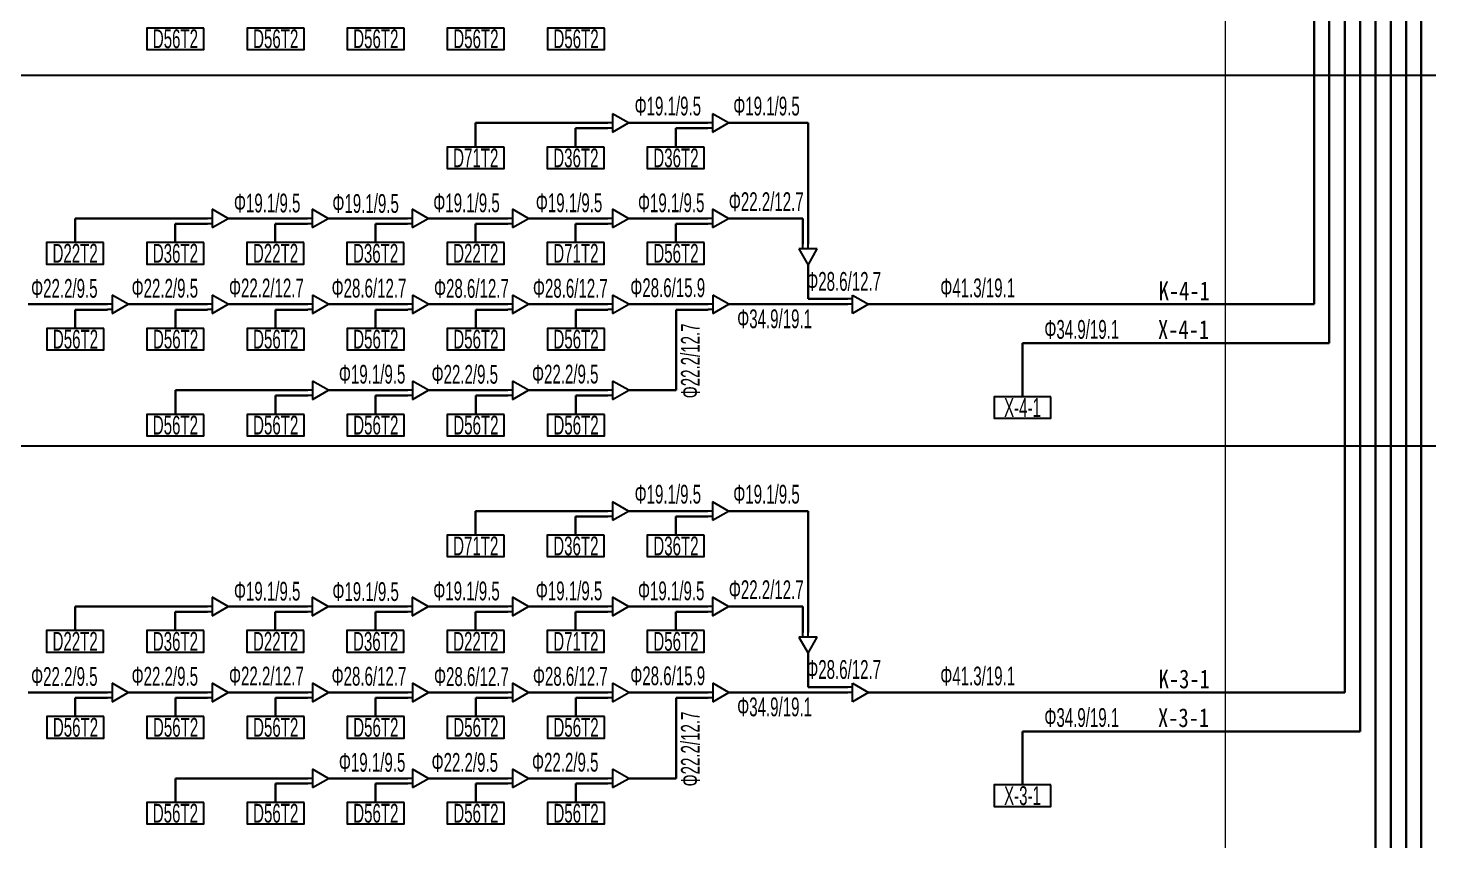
# Model space of a CAD drawing. Extents: x 89829915 to 90681759, y 101112474 to 101187995.
# Drawn here: x 90559757 to 90585879, y 101144343 to 101159494 of the extents above; entities that cross this region are included whole.
import ezdxf
from ezdxf.enums import TextEntityAlignment as Align

# ---------------------------------------------------------------- set-up
doc = ezdxf.new("R2010")
doc.units = 0
doc.header["$LTSCALE"] = 1000
doc.layers.add('ACS_COM', color=7, linetype='CONTINUOUS')
doc.layers.add('ACS_DLJ_BZ', color=3, linetype='CONTINUOUS', lineweight=0)
doc.layers.add('ACS_DLJ_QYG', color=130, linetype='CONTINUOUS', lineweight=30)
doc.styles.add('-黑体', font='simhei.ttf', dxfattribs={"width": 0.8})
doc.styles.add('wz', font='xcsg.shx', dxfattribs={"width": 0.7, "bigfont": '12hztxt.shx'})

# ---------------------------------------------------------------- blocks, each defined once
blk = doc.blocks.new('A$C00525EC6')
at = {"layer": 'ACS_COM', "color": 3}
for p, q in [((0, 66), (-58, 66)), ((0, 0), (-58, 0)), ((0, -115), (0, 115)), ((0, 115), (199, 0)), ((199, 0), (0, -115))]:
    blk.add_line(p, q, dxfattribs=at)

msp = doc.modelspace()

# ---------------------------------------------------------------- linework, layer by layer
at = {"layer": 'ACS_COM'}
for p, q in [((90550248, 101158617), (90620047, 101158617)), ((90550248, 101151710), (90620047, 101151710))]:
    msp.add_line(p, q, dxfattribs=at)
at = {"layer": 'ACS_COM', "color": 2}
for points, elevation in [([(90563036, 101159494), (90561974, 101159494), (90561974, 101159094), (90563036, 101159094)], 1), ([(90563036, 101159494), (90561974, 101159494), (90561974, 101159094), (90563036, 101159094)], 1), ([(90564903, 101159494), (90563840, 101159494), (90563840, 101159094), (90564903, 101159094)], 1), ([(90564903, 101159494), (90563840, 101159494), (90563840, 101159094), (90564903, 101159094)], 1), ([(90566770, 101159494), (90565707, 101159494), (90565707, 101159094), (90566770, 101159094)], 1), ([(90566770, 101159494), (90565707, 101159494), (90565707, 101159094), (90566770, 101159094)], 1), ([(90568636, 101159494), (90567574, 101159494), (90567574, 101159094), (90568636, 101159094)], 1), ([(90568636, 101159494), (90567574, 101159494), (90567574, 101159094), (90568636, 101159094)], 1), ([(90570503, 101159494), (90569440, 101159494), (90569440, 101159094), (90570503, 101159094)], 1), ([(90570503, 101159494), (90569440, 101159494), (90569440, 101159094), (90570503, 101159094)], 1), ([(90568633, 101157275), (90567570, 101157275), (90567570, 101156875), (90568633, 101156875)], 1), ([(90568633, 101157275), (90567570, 101157275), (90567570, 101156875), (90568633, 101156875)], 1), ([(90570500, 101157275), (90569437, 101157275), (90569437, 101156875), (90570500, 101156875)], 1), ([(90570500, 101157275), (90569437, 101157275), (90569437, 101156875), (90570500, 101156875)], 1), ([(90572366, 101157275), (90571304, 101157275), (90571304, 101156875), (90572366, 101156875)], 1), ([(90572366, 101157275), (90571304, 101157275), (90571304, 101156875), (90572366, 101156875)], 1), ([(90561166, 101155496), (90560104, 101155496), (90560104, 101155096), (90561166, 101155096)], 1), ([(90561166, 101155496), (90560104, 101155496), (90560104, 101155096), (90561166, 101155096)], 1), ([(90563033, 101155496), (90561970, 101155496), (90561970, 101155096), (90563033, 101155096)], 1), ([(90563033, 101155496), (90561970, 101155496), (90561970, 101155096), (90563033, 101155096)], 1), ([(90564900, 101155496), (90563837, 101155496), (90563837, 101155096), (90564900, 101155096)], 1), ([(90564900, 101155496), (90563837, 101155496), (90563837, 101155096), (90564900, 101155096)], 1), ([(90566766, 101155496), (90565704, 101155496), (90565704, 101155096), (90566766, 101155096)], 1), ([(90566766, 101155496), (90565704, 101155496), (90565704, 101155096), (90566766, 101155096)], 1), ([(90568633, 101155496), (90567570, 101155496), (90567570, 101155096), (90568633, 101155096)], 1), ([(90568633, 101155496), (90567570, 101155496), (90567570, 101155096), (90568633, 101155096)], 1), ([(90570500, 101155496), (90569437, 101155496), (90569437, 101155096), (90570500, 101155096)], 1), ([(90570500, 101155496), (90569437, 101155496), (90569437, 101155096), (90570500, 101155096)], 1), ([(90572366, 101155496), (90571304, 101155496), (90571304, 101155096), (90572366, 101155096)], 1), ([(90572366, 101155496), (90571304, 101155496), (90571304, 101155096), (90572366, 101155096)], 1), ([(90572366, 101155496), (90571304, 101155496), (90571304, 101155096), (90572366, 101155096)], 1), ([(90572366, 101155496), (90571304, 101155496), (90571304, 101155096), (90572366, 101155096)], 1), ([(90561170, 101153895), (90560107, 101153895), (90560107, 101153495), (90561170, 101153495)], 1), ([(90561170, 101153895), (90560107, 101153895), (90560107, 101153495), (90561170, 101153495)], 1), ([(90563036, 101153895), (90561974, 101153895), (90561974, 101153495), (90563036, 101153495)], 1), ([(90563036, 101153895), (90561974, 101153895), (90561974, 101153495), (90563036, 101153495)], 1), ([(90564903, 101153895), (90563840, 101153895), (90563840, 101153495), (90564903, 101153495)], 1), ([(90564903, 101153895), (90563840, 101153895), (90563840, 101153495), (90564903, 101153495)], 1), ([(90566770, 101153895), (90565707, 101153895), (90565707, 101153495), (90566770, 101153495)], 1), ([(90566770, 101153895), (90565707, 101153895), (90565707, 101153495), (90566770, 101153495)], 1), ([(90568636, 101153895), (90567574, 101153895), (90567574, 101153495), (90568636, 101153495)], 1), ([(90568636, 101153895), (90567574, 101153895), (90567574, 101153495), (90568636, 101153495)], 1), ([(90568636, 101153895), (90567574, 101153895), (90567574, 101153495), (90568636, 101153495)], 1), ([(90568636, 101153895), (90567574, 101153895), (90567574, 101153495), (90568636, 101153495)], 1), ([(90570503, 101153895), (90569440, 101153895), (90569440, 101153495), (90570503, 101153495)], 1), ([(90570503, 101153895), (90569440, 101153895), (90569440, 101153495), (90570503, 101153495)], 1), ([(90578831, 101152621), (90577769, 101152621), (90577769, 101152222), (90578831, 101152222)], 94), ([(90563036, 101152293), (90561974, 101152293), (90561974, 101151893), (90563036, 101151893)], 1), ([(90563036, 101152293), (90561974, 101152293), (90561974, 101151893), (90563036, 101151893)], 1), ([(90564903, 101152293), (90563840, 101152293), (90563840, 101151893), (90564903, 101151893)], 1), ([(90564903, 101152293), (90563840, 101152293), (90563840, 101151893), (90564903, 101151893)], 1), ([(90566770, 101152293), (90565707, 101152293), (90565707, 101151893), (90566770, 101151893)], 1), ([(90566770, 101152293), (90565707, 101152293), (90565707, 101151893), (90566770, 101151893)], 1), ([(90568636, 101152293), (90567574, 101152293), (90567574, 101151893), (90568636, 101151893)], 1), ([(90568636, 101152293), (90567574, 101152293), (90567574, 101151893), (90568636, 101151893)], 1), ([(90570503, 101152293), (90569440, 101152293), (90569440, 101151893), (90570503, 101151893)], 1), ([(90570503, 101152293), (90569440, 101152293), (90569440, 101151893), (90570503, 101151893)], 1), ([(90568633, 101150042), (90567570, 101150042), (90567570, 101149642), (90568633, 101149642)], 1), ([(90568633, 101150042), (90567570, 101150042), (90567570, 101149642), (90568633, 101149642)], 1), ([(90570500, 101150042), (90569437, 101150042), (90569437, 101149642), (90570500, 101149642)], 1), ([(90570500, 101150042), (90569437, 101150042), (90569437, 101149642), (90570500, 101149642)], 1), ([(90572366, 101150042), (90571304, 101150042), (90571304, 101149642), (90572366, 101149642)], 1), ([(90572366, 101150042), (90571304, 101150042), (90571304, 101149642), (90572366, 101149642)], 1), ([(90561166, 101148263), (90560104, 101148263), (90560104, 101147863), (90561166, 101147863)], 1), ([(90561166, 101148263), (90560104, 101148263), (90560104, 101147863), (90561166, 101147863)], 1), ([(90563033, 101148263), (90561970, 101148263), (90561970, 101147863), (90563033, 101147863)], 1), ([(90563033, 101148263), (90561970, 101148263), (90561970, 101147863), (90563033, 101147863)], 1), ([(90564900, 101148263), (90563837, 101148263), (90563837, 101147863), (90564900, 101147863)], 1), ([(90564900, 101148263), (90563837, 101148263), (90563837, 101147863), (90564900, 101147863)], 1), ([(90566766, 101148263), (90565704, 101148263), (90565704, 101147863), (90566766, 101147863)], 1), ([(90566766, 101148263), (90565704, 101148263), (90565704, 101147863), (90566766, 101147863)], 1), ([(90568633, 101148263), (90567570, 101148263), (90567570, 101147863), (90568633, 101147863)], 1), ([(90568633, 101148263), (90567570, 101148263), (90567570, 101147863), (90568633, 101147863)], 1), ([(90570500, 101148263), (90569437, 101148263), (90569437, 101147863), (90570500, 101147863)], 1), ([(90570500, 101148263), (90569437, 101148263), (90569437, 101147863), (90570500, 101147863)], 1), ([(90572366, 101148263), (90571304, 101148263), (90571304, 101147863), (90572366, 101147863)], 1), ([(90572366, 101148263), (90571304, 101148263), (90571304, 101147863), (90572366, 101147863)], 1), ([(90572366, 101148263), (90571304, 101148263), (90571304, 101147863), (90572366, 101147863)], 1), ([(90572366, 101148263), (90571304, 101148263), (90571304, 101147863), (90572366, 101147863)], 1), ([(90561170, 101146661), (90560107, 101146661), (90560107, 101146261), (90561170, 101146261)], 1), ([(90561170, 101146661), (90560107, 101146661), (90560107, 101146261), (90561170, 101146261)], 1), ([(90563036, 101146661), (90561974, 101146661), (90561974, 101146261), (90563036, 101146261)], 1), ([(90563036, 101146661), (90561974, 101146661), (90561974, 101146261), (90563036, 101146261)], 1), ([(90564903, 101146661), (90563840, 101146661), (90563840, 101146261), (90564903, 101146261)], 1), ([(90564903, 101146661), (90563840, 101146661), (90563840, 101146261), (90564903, 101146261)], 1), ([(90566770, 101146661), (90565707, 101146661), (90565707, 101146261), (90566770, 101146261)], 1), ([(90566770, 101146661), (90565707, 101146661), (90565707, 101146261), (90566770, 101146261)], 1), ([(90568636, 101146661), (90567574, 101146661), (90567574, 101146261), (90568636, 101146261)], 1), ([(90568636, 101146661), (90567574, 101146661), (90567574, 101146261), (90568636, 101146261)], 1), ([(90568636, 101146661), (90567574, 101146661), (90567574, 101146261), (90568636, 101146261)], 1), ([(90568636, 101146661), (90567574, 101146661), (90567574, 101146261), (90568636, 101146261)], 1), ([(90570503, 101146661), (90569440, 101146661), (90569440, 101146261), (90570503, 101146261)], 1), ([(90570503, 101146661), (90569440, 101146661), (90569440, 101146261), (90570503, 101146261)], 1), ([(90578831, 101145388), (90577769, 101145388), (90577769, 101144988), (90578831, 101144988)], -306), ([(90563036, 101145060), (90561974, 101145060), (90561974, 101144660), (90563036, 101144660)], 1), ([(90563036, 101145060), (90561974, 101145060), (90561974, 101144660), (90563036, 101144660)], 1), ([(90564903, 101145060), (90563840, 101145060), (90563840, 101144660), (90564903, 101144660)], 1), ([(90564903, 101145060), (90563840, 101145060), (90563840, 101144660), (90564903, 101144660)], 1), ([(90566770, 101145060), (90565707, 101145060), (90565707, 101144660), (90566770, 101144660)], 1), ([(90566770, 101145060), (90565707, 101145060), (90565707, 101144660), (90566770, 101144660)], 1), ([(90568636, 101145060), (90567574, 101145060), (90567574, 101144660), (90568636, 101144660)], 1), ([(90568636, 101145060), (90567574, 101145060), (90567574, 101144660), (90568636, 101144660)], 1), ([(90570503, 101145060), (90569440, 101145060), (90569440, 101144660), (90570503, 101144660)], 1), ([(90570503, 101145060), (90569440, 101145060), (90569440, 101144660), (90570503, 101144660)], 1)]:
    msp.add_lwpolyline(points, close=True, dxfattribs=dict(at, elevation=elevation))
at = {"layer": 'ACS_DLJ_BZ'}
msp.add_line((90582083, 101124861, 400), (90582083, 101174222, 400), dxfattribs=at)
at = {"layer": 'ACS_DLJ_QYG'}
for p, q in [((90583737, 101154345, 171), (90583737, 101174197, 171)), ((90584018, 101153620, -44), (90584023, 101174197, 152)), ((90584308, 101147111, 133), (90584308, 101174197, 133)), ((90584594, 101146386, 114), (90584594, 101174197, 114)), ((90584880, 101137783, 95), (90584880, 101174197, 95)), ((90585165, 101136114, 76), (90585165, 101174197, 76)), ((90585451, 101132201), (90585451, 101174197, 57)), ((90585736, 101128493), (90585736, 101174197, 38)), ((90568701, 101157725, 1), (90568102, 101157725, 1)), ((90568102, 101157725, 1), (90568102, 101157275, 1)), ((90568701, 101157725, 1), (90568102, 101157725, 1)), ((90568102, 101157725, 1), (90568102, 101157275, 1)), ((90570568, 101157725, 1), (90568701, 101157725, 1)), ((90570568, 101157725, 1), (90568701, 101157725, 1)), ((90572434, 101157725, 1), (90570953, 101157725, 1)), ((90572434, 101157725, 1), (90570953, 101157725, 1)), ((90574301, 101157725, 1), (90572820, 101157725, 1)), ((90574301, 101157725, 1), (90572820, 101157725, 1)), ((90574301, 101157725, 1), (90574301, 101155464, 1)), ((90574301, 101157725, 1), (90574301, 101155464, 1)), ((90569968, 101157626, 1), (90569968, 101157275, 1)), ((90570568, 101157626, 1), (90569968, 101157626, 1)), ((90569968, 101157626, 1), (90569968, 101157275, 1)), ((90570568, 101157626, 1), (90569968, 101157626, 1)), ((90572434, 101157626, 1), (90571835, 101157626, 1)), ((90571835, 101157626, 1), (90571835, 101157275, 1)), ((90572434, 101157626, 1), (90571835, 101157626, 1)), ((90571835, 101157626, 1), (90571835, 101157275, 1)), ((90560635, 101155946, 1), (90560635, 101155496, 1)), ((90563101, 101155946, 1), (90560635, 101155946, 1)), ((90560635, 101155946, 1), (90560635, 101155496, 1)), ((90563101, 101155946, 1), (90560635, 101155946, 1)), ((90564968, 101155946, 1), (90563487, 101155946, 1)), ((90564968, 101155946, 1), (90563487, 101155946, 1)), ((90566834, 101155946, 1), (90565353, 101155946, 1)), ((90566834, 101155946, 1), (90565353, 101155946, 1)), ((90568701, 101155946, 1), (90567220, 101155946, 1)), ((90568701, 101155946, 1), (90567220, 101155946, 1)), ((90570568, 101155946, 1), (90569087, 101155946, 1)), ((90570568, 101155946, 1), (90569087, 101155946, 1)), ((90572434, 101155946, 1), (90570953, 101155946, 1)), ((90572434, 101155946, 1), (90570953, 101155946, 1)), ((90574202, 101155946, 1), (90572820, 101155946, 1)), ((90574202, 101155946, 1), (90572820, 101155946, 1)), ((90574202, 101155946, 1), (90574202, 101155464, 1)), ((90574202, 101155946, 1), (90574202, 101155464, 1)), ((90563101, 101155847, 1), (90562502, 101155847, 1)), ((90562502, 101155847, 1), (90562502, 101155496, 1)), ((90563101, 101155847, 1), (90562502, 101155847, 1)), ((90562502, 101155847, 1), (90562502, 101155496, 1)), ((90564968, 101155847, 1), (90564368, 101155847, 1)), ((90564368, 101155847, 1), (90564368, 101155496, 1)), ((90564968, 101155847, 1), (90564368, 101155847, 1)), ((90564368, 101155847, 1), (90564368, 101155496, 1)), ((90566834, 101155847, 1), (90566235, 101155847, 1)), ((90566235, 101155847, 1), (90566235, 101155496, 1)), ((90566834, 101155847, 1), (90566235, 101155847, 1)), ((90566235, 101155847, 1), (90566235, 101155496, 1)), ((90568701, 101155847, 1), (90568102, 101155847, 1)), ((90568102, 101155847, 1), (90568102, 101155496, 1)), ((90568701, 101155847, 1), (90568102, 101155847, 1)), ((90568102, 101155847, 1), (90568102, 101155496, 1)), ((90570568, 101155847, 1), (90569968, 101155847, 1)), ((90569968, 101155847, 1), (90569968, 101155496, 1)), ((90570568, 101155847, 1), (90569968, 101155847, 1)), ((90569968, 101155847, 1), (90569968, 101155496, 1)), ((90572434, 101155847, 1), (90571835, 101155847, 1)), ((90571835, 101155847, 1), (90571835, 101155496, 1)), ((90572434, 101155847, 1), (90571835, 101155847, 1)), ((90571835, 101155847, 1), (90571835, 101155496, 1)), ((90572434, 101155847, 1), (90571835, 101155847, 1)), ((90571835, 101155847, 1), (90571835, 101155496, 1)), ((90572434, 101155847, 1), (90571835, 101155847, 1)), ((90571835, 101155847, 1), (90571835, 101155496, 1)), ((90574301, 101155078, 1), (90574301, 101154444, 1)), ((90574301, 101155078, 1), (90574301, 101154444, 1)), ((90561238, 101154345, 1), (90559757, 101154345, 1)), ((90561238, 101154345, 1), (90559757, 101154345, 1)), ((90563104, 101154345, 1), (90561623, 101154345, 1)), ((90563104, 101154345, 1), (90561623, 101154345, 1)), ((90564971, 101154345, 1), (90563490, 101154345, 1)), ((90564971, 101154345, 1), (90563490, 101154345, 1)), ((90566838, 101154345, 1), (90565357, 101154345, 1)), ((90566838, 101154345, 1), (90565357, 101154345, 1)), ((90568704, 101154345, 1), (90567223, 101154345, 1)), ((90568704, 101154345, 1), (90567223, 101154345, 1)), ((90570571, 101154345, 1), (90569090, 101154345, 1)), ((90570571, 101154345, 1), (90569090, 101154345, 1)), ((90572438, 101154345, 1), (90570957, 101154345, 1)), ((90572438, 101154345, 1), (90570957, 101154345, 1)), ((90574304, 101154345, 1), (90572823, 101154345, 1)), ((90574304, 101154345, 1), (90572823, 101154345, 1)), ((90575043, 101154345, 1), (90573559, 101154345, 1)), ((90575043, 101154345, 1), (90573559, 101154345, 1)), ((90575043, 101154444, 1), (90574301, 101154444, 1)), ((90575043, 101154444, 1), (90574301, 101154444, 1)), ((90580934, 101154345, 1), (90575429, 101154345, 1)), ((90583737, 101154345, 171), (90577523, 101154345, 1)), ((90561238, 101154245, 1), (90560638, 101154245, 1)), ((90560638, 101154245, 1), (90560638, 101153895, 1)), ((90561238, 101154245, 1), (90560638, 101154245, 1)), ((90560638, 101154245, 1), (90560638, 101153895, 1)), ((90563104, 101154245, 1), (90562505, 101154245, 1)), ((90562505, 101154245, 1), (90562505, 101153895, 1)), ((90563104, 101154245, 1), (90562505, 101154245, 1)), ((90562505, 101154245, 1), (90562505, 101153895, 1)), ((90564971, 101154245, 1), (90564372, 101154245, 1)), ((90564372, 101154245, 1), (90564372, 101153895, 1)), ((90564971, 101154245, 1), (90564372, 101154245, 1)), ((90564372, 101154245, 1), (90564372, 101153895, 1)), ((90566838, 101154245, 1), (90566238, 101154245, 1)), ((90566238, 101154245, 1), (90566238, 101153895, 1)), ((90566838, 101154245, 1), (90566238, 101154245, 1)), ((90566238, 101154245, 1), (90566238, 101153895, 1)), ((90568704, 101154245, 1), (90568105, 101154245, 1)), ((90568105, 101154245, 1), (90568105, 101153895, 1)), ((90568704, 101154245, 1), (90568105, 101154245, 1)), ((90568105, 101154245, 1), (90568105, 101153895, 1)), ((90568704, 101154245, 1), (90568105, 101154245, 1)), ((90568105, 101154245, 1), (90568105, 101153895, 1)), ((90568704, 101154245, 1), (90568105, 101154245, 1)), ((90568105, 101154245, 1), (90568105, 101153895, 1)), ((90570571, 101154245, 1), (90569972, 101154245, 1)), ((90569972, 101154245, 1), (90569972, 101153895, 1)), ((90570571, 101154245, 1), (90569972, 101154245, 1)), ((90569972, 101154245, 1), (90569972, 101153895, 1)), ((90572438, 101154245, 1), (90571843, 101154245, 1)), ((90571843, 101154245, 1), (90571843, 101152743, 1)), ((90572438, 101154245, 1), (90571843, 101154245, 1)), ((90571843, 101154245, 1), (90571843, 101152743, 1)), ((90578300, 101153620, 94), (90578300, 101152621, 94)), ((90578300, 101153620, 94), (90584018, 101153620, -44)), ((90562505, 101152744, 1), (90562505, 101152293, 1)), ((90564971, 101152743, 1), (90562505, 101152744, 1)), ((90562505, 101152744, 1), (90562505, 101152293, 1)), ((90564971, 101152743, 1), (90562505, 101152744, 1)), ((90566838, 101152743, 1), (90565357, 101152743, 1)), ((90566838, 101152743, 1), (90565357, 101152743, 1)), ((90568704, 101152743, 1), (90567223, 101152743, 1)), ((90568704, 101152743, 1), (90567223, 101152743, 1)), ((90570571, 101152743, 1), (90569090, 101152743, 1)), ((90570571, 101152743, 1), (90569090, 101152743, 1)), ((90571843, 101152743, 1), (90570957, 101152743, 1)), ((90571843, 101152743, 1), (90570957, 101152743, 1)), ((90571843, 101152743, 1), (90570957, 101152743, 1)), ((90571843, 101152743, 1), (90570957, 101152743, 1)), ((90564971, 101152644, 1), (90564372, 101152644, 1)), ((90564372, 101152644, 1), (90564372, 101152293, 1)), ((90564971, 101152644, 1), (90564372, 101152644, 1)), ((90564372, 101152644, 1), (90564372, 101152293, 1)), ((90566838, 101152644, 1), (90566238, 101152644, 1)), ((90566238, 101152644, 1), (90566238, 101152293, 1)), ((90566838, 101152644, 1), (90566238, 101152644, 1)), ((90566238, 101152644, 1), (90566238, 101152293, 1)), ((90568704, 101152644, 1), (90568105, 101152644, 1)), ((90568105, 101152644, 1), (90568105, 101152293, 1)), ((90568704, 101152644, 1), (90568105, 101152644, 1)), ((90568105, 101152644, 1), (90568105, 101152293, 1)), ((90570571, 101152644, 1), (90569972, 101152644, 1)), ((90569972, 101152644, 1), (90569972, 101152293, 1)), ((90570571, 101152644, 1), (90569972, 101152644, 1)), ((90569972, 101152644, 1), (90569972, 101152293, 1)), ((90568701, 101150492, 1), (90568102, 101150492, 1)), ((90568102, 101150492, 1), (90568102, 101150042, 1)), ((90568701, 101150492, 1), (90568102, 101150492, 1)), ((90568102, 101150492, 1), (90568102, 101150042, 1)), ((90570568, 101150492, 1), (90568701, 101150492, 1)), ((90570568, 101150492, 1), (90568701, 101150492, 1)), ((90569968, 101150393, 1), (90569968, 101150042, 1)), ((90570568, 101150393, 1), (90569968, 101150393, 1)), ((90569968, 101150393, 1), (90569968, 101150042, 1)), ((90570568, 101150393, 1), (90569968, 101150393, 1)), ((90572434, 101150492, 1), (90570953, 101150492, 1)), ((90572434, 101150492, 1), (90570953, 101150492, 1)), ((90572434, 101150393, 1), (90571835, 101150393, 1)), ((90571835, 101150393, 1), (90571835, 101150042, 1)), ((90572434, 101150393, 1), (90571835, 101150393, 1)), ((90571835, 101150393, 1), (90571835, 101150042, 1)), ((90574301, 101150492, 1), (90572820, 101150492, 1)), ((90574301, 101150492, 1), (90572820, 101150492, 1)), ((90574301, 101150492, 1), (90574301, 101148230, 1)), ((90574301, 101150492, 1), (90574301, 101148230, 1)), ((90560635, 101148713, 1), (90560635, 101148263, 1)), ((90563101, 101148713, 1), (90560635, 101148713, 1)), ((90560635, 101148713, 1), (90560635, 101148263, 1)), ((90563101, 101148713, 1), (90560635, 101148713, 1)), ((90563101, 101148614, 1), (90562502, 101148614, 1)), ((90562502, 101148614, 1), (90562502, 101148263, 1)), ((90563101, 101148614, 1), (90562502, 101148614, 1)), ((90562502, 101148614, 1), (90562502, 101148263, 1)), ((90564968, 101148713, 1), (90563487, 101148713, 1)), ((90564968, 101148713, 1), (90563487, 101148713, 1)), ((90564968, 101148614, 1), (90564368, 101148614, 1)), ((90564368, 101148614, 1), (90564368, 101148263, 1)), ((90564968, 101148614, 1), (90564368, 101148614, 1)), ((90564368, 101148614, 1), (90564368, 101148263, 1)), ((90566834, 101148713, 1), (90565353, 101148713, 1)), ((90566834, 101148713, 1), (90565353, 101148713, 1)), ((90566834, 101148614, 1), (90566235, 101148614, 1)), ((90566235, 101148614, 1), (90566235, 101148263, 1)), ((90566834, 101148614, 1), (90566235, 101148614, 1)), ((90566235, 101148614, 1), (90566235, 101148263, 1)), ((90568701, 101148713, 1), (90567220, 101148713, 1)), ((90568701, 101148713, 1), (90567220, 101148713, 1)), ((90568701, 101148614, 1), (90568102, 101148614, 1)), ((90568102, 101148614, 1), (90568102, 101148263, 1)), ((90568701, 101148614, 1), (90568102, 101148614, 1)), ((90568102, 101148614, 1), (90568102, 101148263, 1)), ((90570568, 101148713, 1), (90569087, 101148713, 1)), ((90570568, 101148713, 1), (90569087, 101148713, 1)), ((90570568, 101148614, 1), (90569968, 101148614, 1)), ((90569968, 101148614, 1), (90569968, 101148263, 1)), ((90570568, 101148614, 1), (90569968, 101148614, 1)), ((90569968, 101148614, 1), (90569968, 101148263, 1)), ((90572434, 101148713, 1), (90570953, 101148713, 1)), ((90572434, 101148713, 1), (90570953, 101148713, 1)), ((90572434, 101148614, 1), (90571835, 101148614, 1)), ((90571835, 101148614, 1), (90571835, 101148263, 1)), ((90572434, 101148614, 1), (90571835, 101148614, 1)), ((90571835, 101148614, 1), (90571835, 101148263, 1)), ((90572434, 101148614, 1), (90571835, 101148614, 1)), ((90571835, 101148614, 1), (90571835, 101148263, 1)), ((90572434, 101148614, 1), (90571835, 101148614, 1)), ((90571835, 101148614, 1), (90571835, 101148263, 1)), ((90574202, 101148713, 1), (90572820, 101148713, 1)), ((90574202, 101148713, 1), (90572820, 101148713, 1)), ((90574202, 101148713, 1), (90574202, 101148230, 1)), ((90574202, 101148713, 1), (90574202, 101148230, 1)), ((90574301, 101147845, 1), (90574301, 101147211, 1)), ((90574301, 101147845, 1), (90574301, 101147211, 1)), ((90561238, 101147111, 1), (90559757, 101147111, 1)), ((90561238, 101147111, 1), (90559757, 101147111, 1)), ((90561238, 101147012, 1), (90560638, 101147012, 1)), ((90560638, 101147012, 1), (90560638, 101146661, 1)), ((90561238, 101147012, 1), (90560638, 101147012, 1)), ((90560638, 101147012, 1), (90560638, 101146661, 1)), ((90563104, 101147111, 1), (90561623, 101147111, 1)), ((90563104, 101147111, 1), (90561623, 101147111, 1)), ((90563104, 101147012, 1), (90562505, 101147012, 1)), ((90562505, 101147012, 1), (90562505, 101146661, 1)), ((90563104, 101147012, 1), (90562505, 101147012, 1)), ((90562505, 101147012, 1), (90562505, 101146661, 1)), ((90564971, 101147111, 1), (90563490, 101147111, 1)), ((90564971, 101147111, 1), (90563490, 101147111, 1)), ((90564971, 101147012, 1), (90564372, 101147012, 1)), ((90564372, 101147012, 1), (90564372, 101146661, 1)), ((90564971, 101147012, 1), (90564372, 101147012, 1)), ((90564372, 101147012, 1), (90564372, 101146661, 1)), ((90566838, 101147111, 1), (90565357, 101147111, 1)), ((90566838, 101147111, 1), (90565357, 101147111, 1)), ((90566838, 101147012, 1), (90566238, 101147012, 1)), ((90566238, 101147012, 1), (90566238, 101146661, 1)), ((90566838, 101147012, 1), (90566238, 101147012, 1)), ((90566238, 101147012, 1), (90566238, 101146661, 1)), ((90568704, 101147111, 1), (90567223, 101147111, 1)), ((90568704, 101147111, 1), (90567223, 101147111, 1)), ((90568704, 101147012, 1), (90568105, 101147012, 1)), ((90568105, 101147012, 1), (90568105, 101146661, 1)), ((90568704, 101147012, 1), (90568105, 101147012, 1)), ((90568105, 101147012, 1), (90568105, 101146661, 1)), ((90568704, 101147012, 1), (90568105, 101147012, 1)), ((90568105, 101147012, 1), (90568105, 101146661, 1)), ((90568704, 101147012, 1), (90568105, 101147012, 1)), ((90568105, 101147012, 1), (90568105, 101146661, 1)), ((90570571, 101147111, 1), (90569090, 101147111, 1)), ((90570571, 101147111, 1), (90569090, 101147111, 1)), ((90570571, 101147012, 1), (90569972, 101147012, 1)), ((90569972, 101147012, 1), (90569972, 101146661, 1)), ((90570571, 101147012, 1), (90569972, 101147012, 1)), ((90569972, 101147012, 1), (90569972, 101146661, 1)), ((90572438, 101147111, 1), (90570957, 101147111, 1)), ((90572438, 101147111, 1), (90570957, 101147111, 1)), ((90572438, 101147012, 1), (90571843, 101147012, 1)), ((90571843, 101147012, 1), (90571843, 101145510, 1)), ((90572438, 101147012, 1), (90571843, 101147012, 1)), ((90571843, 101147012, 1), (90571843, 101145510, 1)), ((90574304, 101147111, 1), (90572823, 101147111, 1)), ((90574304, 101147111, 1), (90572823, 101147111, 1)), ((90575043, 101147111, 1), (90573559, 101147111, 1)), ((90575043, 101147111, 1), (90573559, 101147111, 1)), ((90575043, 101147211, 1), (90574301, 101147211, 1)), ((90575043, 101147211, 1), (90574301, 101147211, 1)), ((90580934, 101147111, 1), (90575429, 101147111, 1)), ((90584308, 101147111, 133), (90577523, 101147111, 1)), ((90578300, 101146386, -306), (90578300, 101145388, -306)), ((90578300, 101146386, -306), (90584594, 101146386, -458)), ((90562505, 101145510, 1), (90562505, 101145060, 1)), ((90564971, 101145510, 1), (90562505, 101145510, 1)), ((90562505, 101145510, 1), (90562505, 101145060, 1)), ((90564971, 101145510, 1), (90562505, 101145510, 1)), ((90566838, 101145510, 1), (90565357, 101145510, 1)), ((90566838, 101145510, 1), (90565357, 101145510, 1)), ((90568704, 101145510, 1), (90567223, 101145510, 1)), ((90568704, 101145510, 1), (90567223, 101145510, 1)), ((90570571, 101145510, 1), (90569090, 101145510, 1)), ((90570571, 101145510, 1), (90569090, 101145510, 1)), ((90571843, 101145510, 1), (90570957, 101145510, 1)), ((90571843, 101145510, 1), (90570957, 101145510, 1)), ((90571843, 101145510, 1), (90570957, 101145510, 1)), ((90571843, 101145510, 1), (90570957, 101145510, 1)), ((90564971, 101145411, 1), (90564372, 101145411, 1)), ((90564372, 101145411, 1), (90564372, 101145060, 1)), ((90564971, 101145411, 1), (90564372, 101145411, 1)), ((90564372, 101145411, 1), (90564372, 101145060, 1)), ((90566838, 101145411, 1), (90566238, 101145411, 1)), ((90566238, 101145411, 1), (90566238, 101145060, 1)), ((90566838, 101145411, 1), (90566238, 101145411, 1)), ((90566238, 101145411, 1), (90566238, 101145060, 1)), ((90568704, 101145411, 1), (90568105, 101145411, 1)), ((90568105, 101145411, 1), (90568105, 101145060, 1)), ((90568704, 101145411, 1), (90568105, 101145411, 1)), ((90568105, 101145411, 1), (90568105, 101145060, 1)), ((90570571, 101145411, 1), (90569972, 101145411, 1)), ((90569972, 101145411, 1), (90569972, 101145060, 1)), ((90570571, 101145411, 1), (90569972, 101145411, 1)), ((90569972, 101145411, 1), (90569972, 101145060, 1))]:
    msp.add_line(p, q, dxfattribs=at)

# ---------------------------------------------------------------- block references
at = {"layer": 'ACS_COM', "xscale": -1.499999940395355, "yscale": 1.5, "zscale": 1.5}
for p, rotation in [((90570655, 101157725, 1), 180), ((90570655, 101157725, 1), 180), ((90572522, 101157725, 1), 180), ((90572522, 101157725, 1), 180), ((90563188, 101155946, 1), 180), ((90563188, 101155946, 1), 180), ((90565055, 101155946, 1), 180), ((90565055, 101155946, 1), 180), ((90566922, 101155946, 1), 180), ((90566922, 101155946, 1), 180), ((90568788, 101155946, 1), 180), ((90568788, 101155946, 1), 180), ((90570655, 101155946, 1), 180), ((90570655, 101155946, 1), 180), ((90572522, 101155946, 1), 180), ((90572522, 101155946, 1), 180), ((90572522, 101155946, 1), 180), ((90572522, 101155946, 1), 180), ((90574301, 101155376, 1), 90), ((90574301, 101155376, 1), 90), ((90561325, 101154345, 1), 180), ((90561325, 101154345, 1), 180), ((90563192, 101154345, 1), 180), ((90563192, 101154345, 1), 180), ((90565058, 101154345, 1), 180), ((90565058, 101154345, 1), 180), ((90566925, 101154345, 1), 180), ((90566925, 101154345, 1), 180), ((90568792, 101154345, 1), 180), ((90568792, 101154345, 1), 180), ((90568792, 101154345, 1), 180), ((90568792, 101154345, 1), 180), ((90570658, 101154345, 1), 180), ((90570658, 101154345, 1), 180), ((90572525, 101154345, 1), 180), ((90572525, 101154345, 1), 180), ((90565058, 101152743, 1), 180), ((90565058, 101152743, 1), 180), ((90566925, 101152743, 1), 180), ((90566925, 101152743, 1), 180), ((90568792, 101152743, 1), 180), ((90568792, 101152743, 1), 180), ((90570658, 101152743, 1), 180), ((90570658, 101152743, 1), 180), ((90570655, 101150492, 1), 180), ((90570655, 101150492, 1), 180), ((90572522, 101150492, 1), 180), ((90572522, 101150492, 1), 180), ((90563188, 101148713, 1), 180), ((90563188, 101148713, 1), 180), ((90565055, 101148713, 1), 180), ((90565055, 101148713, 1), 180), ((90566922, 101148713, 1), 180), ((90566922, 101148713, 1), 180), ((90568788, 101148713, 1), 180), ((90568788, 101148713, 1), 180), ((90570655, 101148713, 1), 180), ((90570655, 101148713, 1), 180), ((90572522, 101148713, 1), 180), ((90572522, 101148713, 1), 180), ((90572522, 101148713, 1), 180), ((90572522, 101148713, 1), 180), ((90574301, 101148143, 1), 90), ((90574301, 101148143, 1), 90), ((90561325, 101147111, 1), 180), ((90561325, 101147111, 1), 180), ((90563192, 101147111, 1), 180), ((90563192, 101147111, 1), 180), ((90565058, 101147111, 1), 180), ((90565058, 101147111, 1), 180), ((90566925, 101147111, 1), 180), ((90566925, 101147111, 1), 180), ((90568792, 101147111, 1), 180), ((90568792, 101147111, 1), 180), ((90568792, 101147111, 1), 180), ((90568792, 101147111, 1), 180), ((90570658, 101147111, 1), 180), ((90570658, 101147111, 1), 180), ((90572525, 101147111, 1), 180), ((90572525, 101147111, 1), 180), ((90565058, 101145510, 1), 180), ((90565058, 101145510, 1), 180), ((90566925, 101145510, 1), 180), ((90566925, 101145510, 1), 180), ((90568792, 101145510, 1), 180), ((90568792, 101145510, 1), 180), ((90570658, 101145510, 1), 180), ((90570658, 101145510, 1), 180)]:
    msp.add_blockref('A$C00525EC6', p, dxfattribs=dict(at, rotation=rotation))
at = {"layer": 'ACS_COM', "xscale": 1.499999940395355, "yscale": 1.499999940395355, "zscale": 1.499999940395355}
for p in [(90575131, 101154345, 1), (90575131, 101154345, 1), (90575131, 101147111, 1), (90575131, 101147111, 1)]:
    msp.add_blockref('A$C00525EC6', p, dxfattribs=at)

# ---------------------------------------------------------------- texts
at = {"layer": 'ACS_COM', "color": 2, "style": 'wz', "width": 0.6}
for s, p in [('D56T2', (90562505, 101159294, 198)), ('D56T2', (90562505, 101159294, 198)), ('D56T2', (90564375, 101159294, 198)), ('D56T2', (90564375, 101159294, 198)), ('D56T2', (90566242, 101159294, 198)), ('D56T2', (90566242, 101159294, 198)), ('D56T2', (90568108, 101159294, 198)), ('D56T2', (90568108, 101159294, 198)), ('D56T2', (90569975, 101159294, 198)), ('D56T2', (90569975, 101159294, 198)), ('D56T2', (90569975, 101159294, 198)), ('D56T2', (90569975, 101159294, 198)), ('D71T2', (90568105, 101157075, 198)), ('D71T2', (90568105, 101157075, 198)), ('D36T2', (90569972, 101157075, 198)), ('D36T2', (90569972, 101157075, 198)), ('D36T2', (90571838, 101157075, 198)), ('D36T2', (90571838, 101157075, 198)), ('D22T2', (90560635, 101155296, 198)), ('D22T2', (90560635, 101155296, 198)), ('D36T2', (90562505, 101155296, 198)), ('D36T2', (90562505, 101155296, 198)), ('D22T2', (90564372, 101155296, 198)), ('D22T2', (90564372, 101155296, 198)), ('D36T2', (90566238, 101155296, 198)), ('D36T2', (90566238, 101155296, 198)), ('D22T2', (90568105, 101155296, 198)), ('D22T2', (90568105, 101155296, 198)), ('D71T2', (90569972, 101155296, 198)), ('D71T2', (90569972, 101155296, 198)), ('D56T2', (90571838, 101155296, 198)), ('D56T2', (90571838, 101155296, 198)), ('D56T2', (90560642, 101153695, 198)), ('D56T2', (90560642, 101153695, 198)), ('D56T2', (90562508, 101153695, 198)), ('D56T2', (90562508, 101153695, 198)), ('D56T2', (90562508, 101153695, 198)), ('D56T2', (90562508, 101153695, 198)), ('D56T2', (90564375, 101153695, 198)), ('D56T2', (90564375, 101153695, 198)), ('D56T2', (90566242, 101153695, 198)), ('D56T2', (90566242, 101153695, 198)), ('D56T2', (90568108, 101153695, 198)), ('D56T2', (90568108, 101153695, 198)), ('D56T2', (90569975, 101153695, 198)), ('D56T2', (90569975, 101153695, 198)), ('X-4-1', (90578300, 101152422, 291)), ('D56T2', (90562505, 101152093, 198)), ('D56T2', (90562505, 101152093, 198)), ('D56T2', (90564375, 101152093, 198)), ('D56T2', (90564375, 101152093, 198)), ('D56T2', (90566242, 101152093, 198)), ('D56T2', (90566242, 101152093, 198)), ('D56T2', (90568108, 101152093, 198)), ('D56T2', (90568108, 101152093, 198)), ('D56T2', (90569975, 101152093, 198)), ('D56T2', (90569975, 101152093, 198)), ('D56T2', (90569975, 101152093, 198)), ('D56T2', (90569975, 101152093, 198)), ('D71T2', (90568105, 101149842, 198)), ('D71T2', (90568105, 101149842, 198)), ('D36T2', (90569972, 101149842, 198)), ('D36T2', (90569972, 101149842, 198)), ('D36T2', (90571838, 101149842, 198)), ('D36T2', (90571838, 101149842, 198)), ('D22T2', (90560635, 101148063, 198)), ('D22T2', (90560635, 101148063, 198)), ('D36T2', (90562505, 101148063, 198)), ('D36T2', (90562505, 101148063, 198)), ('D22T2', (90564372, 101148063, 198)), ('D22T2', (90564372, 101148063, 198)), ('D36T2', (90566238, 101148063, 198)), ('D36T2', (90566238, 101148063, 198)), ('D22T2', (90568105, 101148063, 198)), ('D22T2', (90568105, 101148063, 198)), ('D71T2', (90569972, 101148063, 198)), ('D71T2', (90569972, 101148063, 198)), ('D56T2', (90571838, 101148063, 198)), ('D56T2', (90571838, 101148063, 198)), ('D56T2', (90560642, 101146461, 198)), ('D56T2', (90560642, 101146461, 198)), ('D56T2', (90562508, 101146461, 198)), ('D56T2', (90562508, 101146461, 198)), ('D56T2', (90562508, 101146461, 198)), ('D56T2', (90562508, 101146461, 198)), ('D56T2', (90564375, 101146461, 198)), ('D56T2', (90564375, 101146461, 198)), ('D56T2', (90566242, 101146461, 198)), ('D56T2', (90566242, 101146461, 198)), ('D56T2', (90568108, 101146461, 198)), ('D56T2', (90568108, 101146461, 198)), ('D56T2', (90569975, 101146461, 198)), ('D56T2', (90569975, 101146461, 198)), ('X-3-1', (90578300, 101145188, -109)), ('D56T2', (90562505, 101144860, 198)), ('D56T2', (90562505, 101144860, 198)), ('D56T2', (90564375, 101144860, 198)), ('D56T2', (90564375, 101144860, 198)), ('D56T2', (90566242, 101144860, 198)), ('D56T2', (90566242, 101144860, 198)), ('D56T2', (90568108, 101144860, 198)), ('D56T2', (90568108, 101144860, 198)), ('D56T2', (90569975, 101144860, 198)), ('D56T2', (90569975, 101144860, 198)), ('D56T2', (90569975, 101144860, 198)), ('D56T2', (90569975, 101144860, 198))]:
    msp.add_text(s, height=350, dxfattribs=at).set_placement(p, align=Align.MIDDLE_CENTER)
at = {"layer": 'ACS_COM'}
for s, style, width, p in [('Φ19.1/9.5', 'wz', 0.6, (90571687, 101158039, 1)), ('Φ19.1/9.5', 'wz', 0.6, (90571687, 101158039, 1)), ('Φ19.1/9.5', 'wz', 0.6, (90573527, 101158039, 1)), ('Φ19.1/9.5', 'wz', 0.6, (90573527, 101158039, 1)), ('Φ19.1/9.5', 'wz', 0.6, (90564216, 101156232, 1)), ('Φ19.1/9.5', 'wz', 0.6, (90564216, 101156232, 1)), ('Φ19.1/9.5', 'wz', 0.6, (90566052, 101156224, 1)), ('Φ19.1/9.5', 'wz', 0.6, (90566052, 101156224, 1)), ('Φ19.1/9.5', 'wz', 0.6, (90567933, 101156236, 1)), ('Φ19.1/9.5', 'wz', 0.6, (90567933, 101156236, 1)), ('Φ19.1/9.5', 'wz', 0.6, (90569845, 101156237, 1)), ('Φ19.1/9.5', 'wz', 0.6, (90569845, 101156237, 1)), ('Φ19.1/9.5', 'wz', 0.6, (90571750, 101156237, 1)), ('Φ19.1/9.5', 'wz', 0.6, (90571750, 101156237, 1)), ('Φ22.2/12.7', 'wz', 0.6, (90573522, 101156258, 1)), ('Φ22.2/12.7', 'wz', 0.6, (90573522, 101156258, 1)), ('Φ22.2/9.5', 'wz', 0.6, (90560434, 101154642, 1)), ('Φ22.2/9.5', 'wz', 0.6, (90560434, 101154642, 1)), ('Φ22.2/9.5', 'wz', 0.6, (90562308, 101154645, 1)), ('Φ22.2/9.5', 'wz', 0.6, (90562308, 101154645, 1)), ('Φ22.2/12.7', 'wz', 0.6, (90564202, 101154650, 1)), ('Φ22.2/12.7', 'wz', 0.6, (90564202, 101154650, 1)), ('Φ28.6/12.7', 'wz', 0.6, (90566115, 101154646, 1)), ('Φ28.6/12.7', 'wz', 0.6, (90566115, 101154646, 1)), ('Φ28.6/12.7', 'wz', 0.6, (90568025, 101154641, 1)), ('Φ28.6/12.7', 'wz', 0.6, (90568025, 101154641, 1)), ('Φ28.6/12.7', 'wz', 0.6, (90569869, 101154644, 1)), ('Φ28.6/12.7', 'wz', 0.6, (90569869, 101154644, 1)), ('Φ28.6/15.9', 'wz', 0.6, (90571685, 101154654, 1)), ('Φ28.6/15.9', 'wz', 0.6, (90571685, 101154654, 1)), ('Φ28.6/12.7', 'wz', 0.6, (90574965, 101154772, 1)), ('Φ28.6/12.7', 'wz', 0.6, (90574965, 101154772, 1)), ('Φ41.3/19.1', 'wz', 0.6, (90577465, 101154651, 1)), ('K-4-1', '-黑体', 0.8, (90581316, 101154596, 401)), ('Φ34.9/19.1', 'wz', 0.6, (90573678, 101154075, 1)), ('Φ34.9/19.1', 'wz', 0.6, (90573678, 101154075, 1)), ('Φ34.9/19.1', 'wz', 0.6, (90579406, 101153877, 94)), ('Φ19.1/9.5', 'wz', 0.6, (90566173, 101153042, 1)), ('Φ19.1/9.5', 'wz', 0.6, (90566173, 101153042, 1)), ('Φ22.2/9.5', 'wz', 0.6, (90567901, 101153040, 1)), ('Φ22.2/9.5', 'wz', 0.6, (90567901, 101153040, 1)), ('Φ22.2/9.5', 'wz', 0.6, (90569774, 101153044, 1)), ('Φ22.2/9.5', 'wz', 0.6, (90569774, 101153044, 1)), ('Φ19.1/9.5', 'wz', 0.6, (90571687, 101150806, 1)), ('Φ19.1/9.5', 'wz', 0.6, (90571687, 101150806, 1)), ('Φ19.1/9.5', 'wz', 0.6, (90573527, 101150806, 1)), ('Φ19.1/9.5', 'wz', 0.6, (90573527, 101150806, 1)), ('Φ19.1/9.5', 'wz', 0.6, (90564216, 101148998, 1)), ('Φ19.1/9.5', 'wz', 0.6, (90564216, 101148998, 1)), ('Φ19.1/9.5', 'wz', 0.6, (90566052, 101148991, 1)), ('Φ19.1/9.5', 'wz', 0.6, (90566052, 101148991, 1)), ('Φ19.1/9.5', 'wz', 0.6, (90567933, 101149002, 1)), ('Φ19.1/9.5', 'wz', 0.6, (90567933, 101149002, 1)), ('Φ19.1/9.5', 'wz', 0.6, (90569845, 101149004, 1)), ('Φ19.1/9.5', 'wz', 0.6, (90569845, 101149004, 1)), ('Φ19.1/9.5', 'wz', 0.6, (90571750, 101149004, 1)), ('Φ19.1/9.5', 'wz', 0.6, (90571750, 101149004, 1)), ('Φ22.2/12.7', 'wz', 0.6, (90573522, 101149025, 1)), ('Φ22.2/12.7', 'wz', 0.6, (90573522, 101149025, 1)), ('Φ22.2/9.5', 'wz', 0.6, (90560434, 101147408, 1)), ('Φ22.2/9.5', 'wz', 0.6, (90560434, 101147408, 1)), ('Φ22.2/9.5', 'wz', 0.6, (90562308, 101147412, 1)), ('Φ22.2/9.5', 'wz', 0.6, (90562308, 101147412, 1)), ('Φ22.2/12.7', 'wz', 0.6, (90564202, 101147417, 1)), ('Φ22.2/12.7', 'wz', 0.6, (90564202, 101147417, 1)), ('Φ28.6/12.7', 'wz', 0.6, (90566115, 101147413, 1)), ('Φ28.6/12.7', 'wz', 0.6, (90566115, 101147413, 1)), ('Φ28.6/12.7', 'wz', 0.6, (90568025, 101147407, 1)), ('Φ28.6/12.7', 'wz', 0.6, (90568025, 101147407, 1)), ('Φ28.6/12.7', 'wz', 0.6, (90569869, 101147411, 1)), ('Φ28.6/12.7', 'wz', 0.6, (90569869, 101147411, 1)), ('Φ28.6/15.9', 'wz', 0.6, (90571685, 101147421, 1)), ('Φ28.6/15.9', 'wz', 0.6, (90571685, 101147421, 1)), ('Φ28.6/12.7', 'wz', 0.6, (90574965, 101147539, 1)), ('Φ28.6/12.7', 'wz', 0.6, (90574965, 101147539, 1)), ('Φ41.3/19.1', 'wz', 0.6, (90577465, 101147418, 1)), ('K-3-1', '-黑体', 0.8, (90581316, 101147363, 401)), ('Φ34.9/19.1', 'wz', 0.6, (90573678, 101146842, 1)), ('Φ34.9/19.1', 'wz', 0.6, (90573678, 101146842, 1)), ('Φ34.9/19.1', 'wz', 0.6, (90579406, 101146644, -306)), ('Φ19.1/9.5', 'wz', 0.6, (90566173, 101145808, 1)), ('Φ19.1/9.5', 'wz', 0.6, (90566173, 101145808, 1)), ('Φ22.2/9.5', 'wz', 0.6, (90567901, 101145807, 1)), ('Φ22.2/9.5', 'wz', 0.6, (90567901, 101145807, 1)), ('Φ22.2/9.5', 'wz', 0.6, (90569774, 101145811, 1)), ('Φ22.2/9.5', 'wz', 0.6, (90569774, 101145811, 1))]:
    msp.add_text(s, height=350, dxfattribs=dict(at, style=style, width=width)).set_placement(p, align=Align.MIDDLE_CENTER)
at = {"layer": 'ACS_COM', "style": '-黑体', "width": 0.8}
for s, p in [('X-4-1', (90580827, 101153700, 18)), ('X-3-1', (90580827, 101146466, -382))]:
    msp.add_text(s, height=350, dxfattribs=at).set_placement(p)
at = {"layer": 'ACS_COM', "style": 'wz', "width": 0.6}
for p in [(90572107, 101153291), (90572107, 101153291), (90572107, 101146057), (90572107, 101146057)]:
    msp.add_text('Φ22.2/12.7', height=350, rotation=90, dxfattribs=at).set_placement(p, align=Align.MIDDLE_CENTER)

doc.saveas('drawing.dxf')
